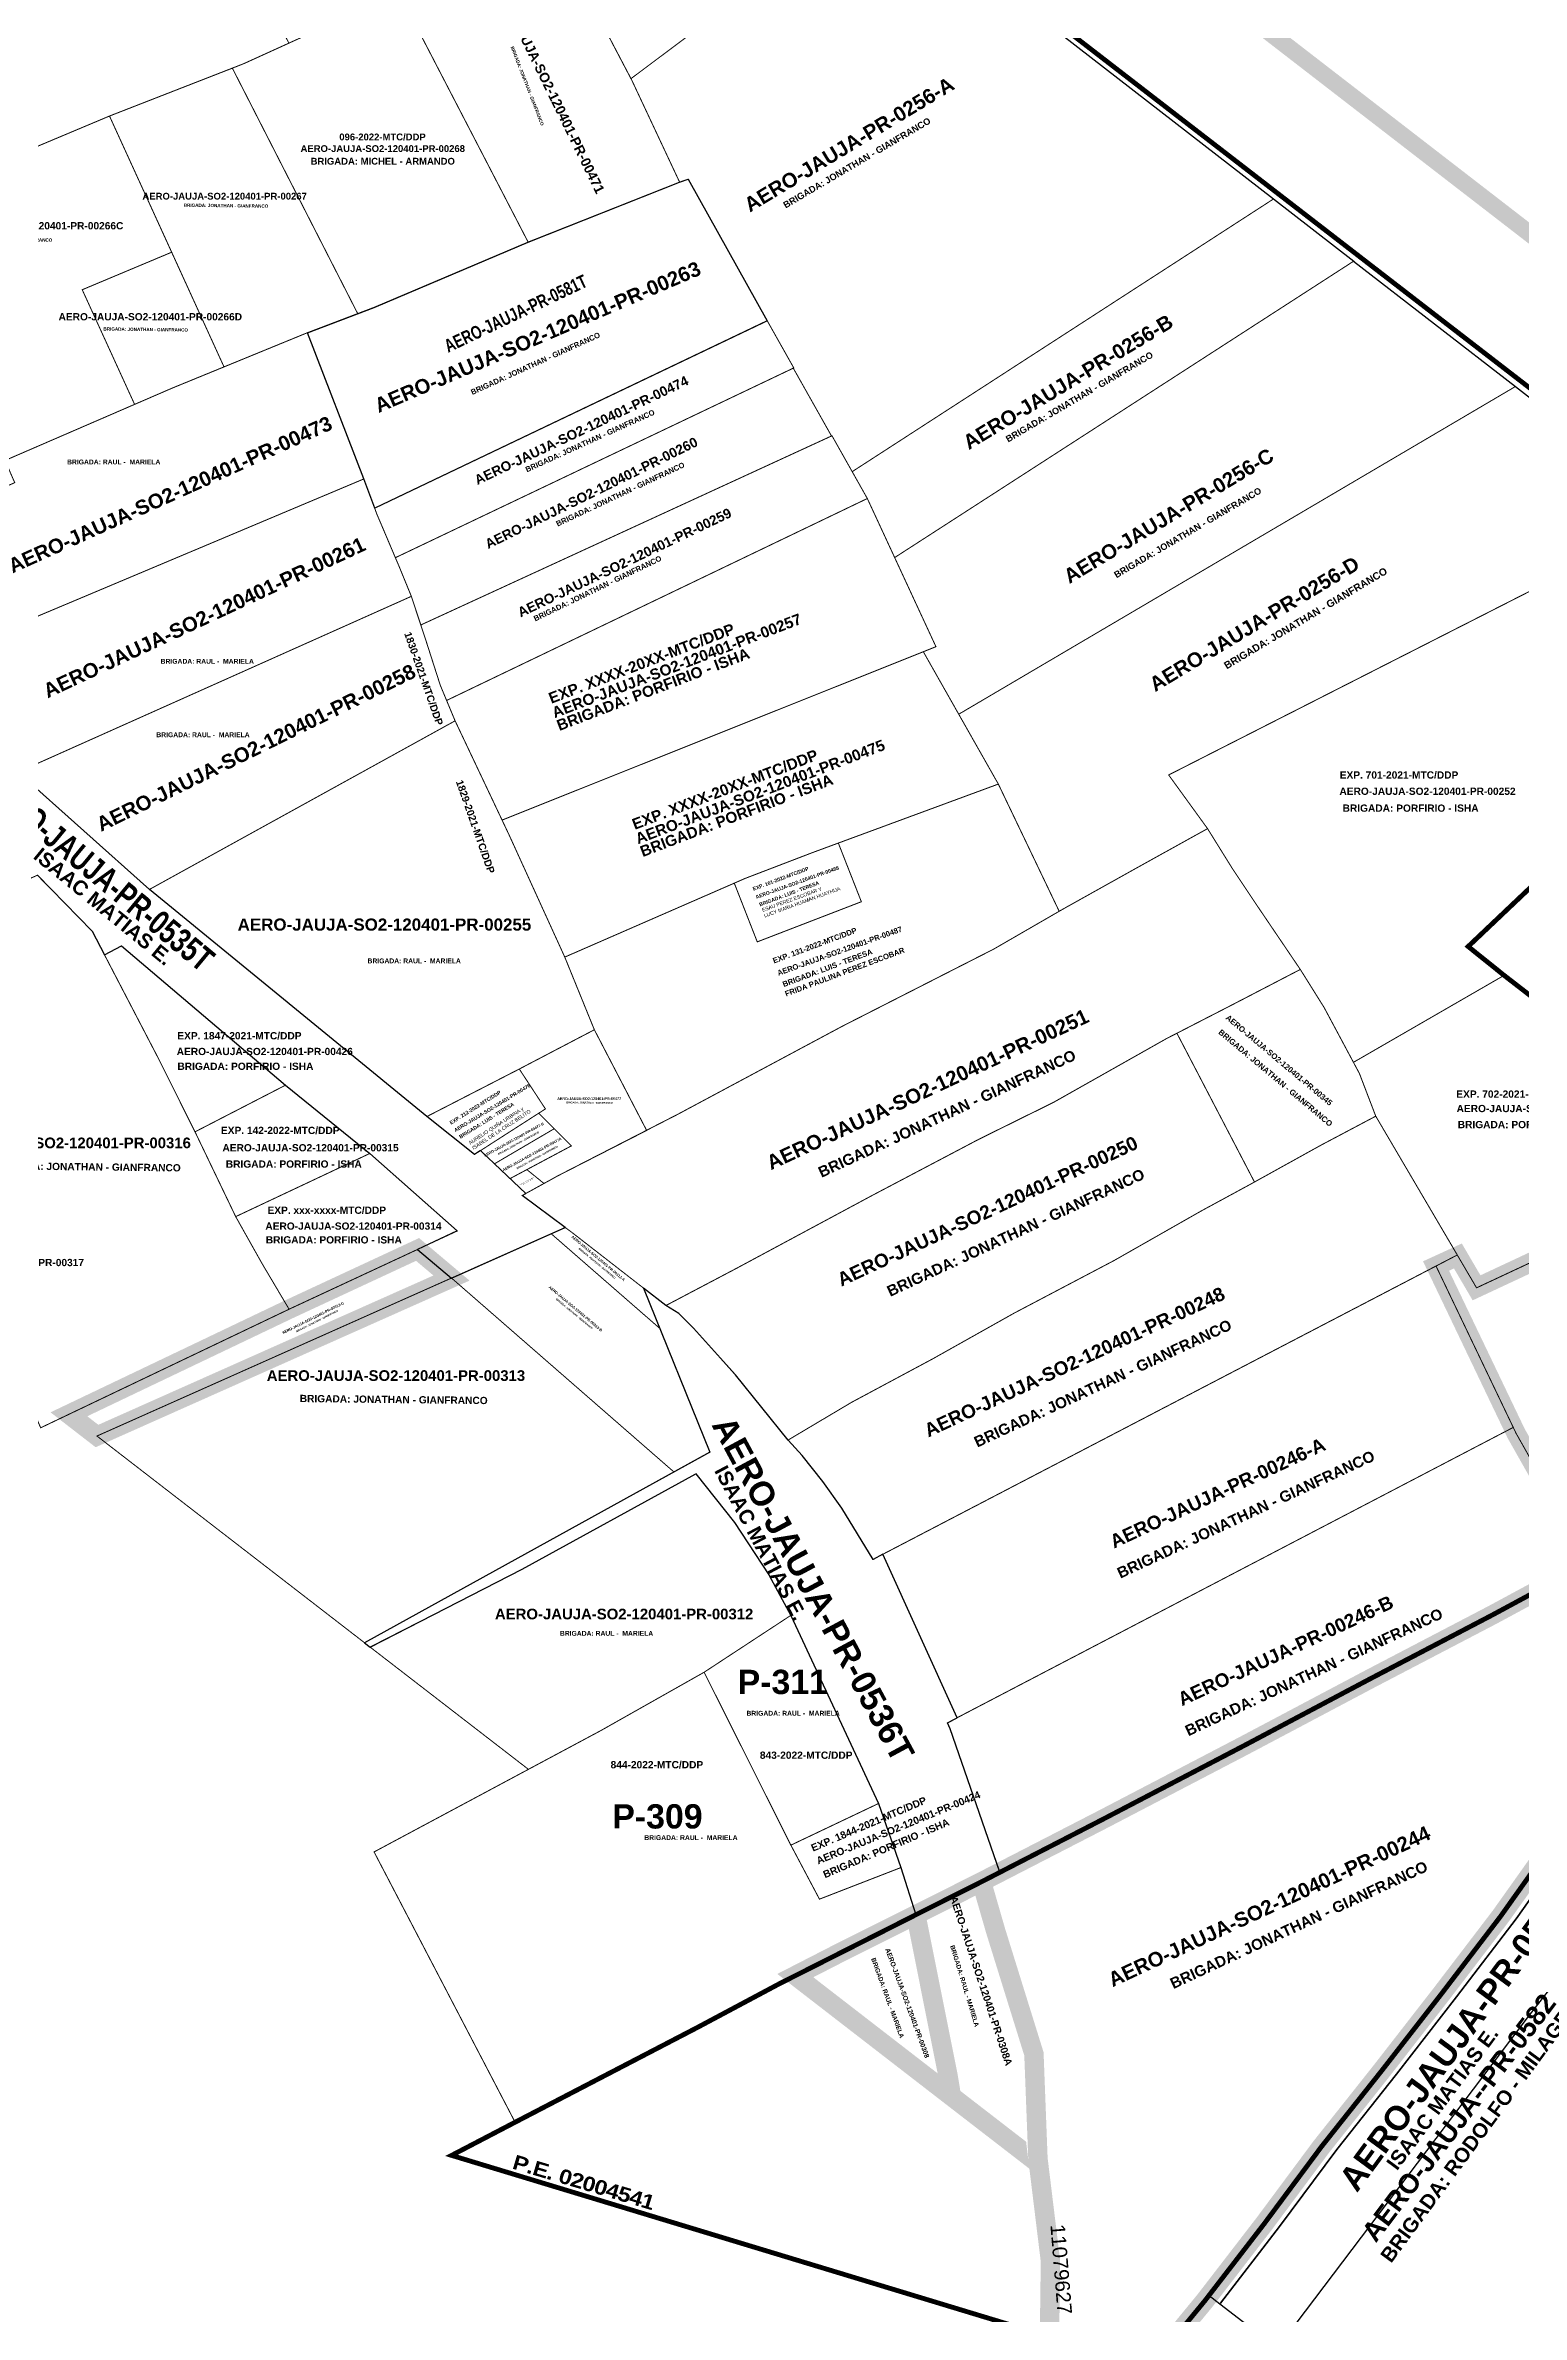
# Model space of a CAD drawing. Header units: metres. Extents: x 91 to 896469, y 125 to 17394210.
# Drawn here: x 447960.3 to 448264.8, y 8697016.3 to 8697484.4 of the extents above; entities that cross this region are included whole.
import ezdxf
from ezdxf.enums import TextEntityAlignment as Align

# ---------------------------------------------------------------- set-up
doc = ezdxf.new("R2010")
doc.units = ezdxf.units.M
doc.header["$MEASUREMENT"] = 0
doc.linetypes.add('DASHDOT2', pattern=[0.5, 0.25, -0.125, 0, -0.125])
doc.layers.add('AJ_BASE_SUNARP', color=7, linetype='Continuous', lineweight=9, true_color=0xc0fcce)
doc.layers.add('PREDIO DEFINIDO ( EN PROCESO)', color=7, linetype='Continuous', lineweight=30, true_color=0xe0e000)
for name, color, linetype in [('BASE DE DATOS JAUJA', 7, 'Continuous'), ('CODIGO', 7, 'Continuous'), ('EXPEDIENTE', 150, 'Continuous'), ('EXPEDIENTES', 5, 'Continuous'), ('ortofoto 2025', 7, 'Continuous'), ('SUJETO PASIVO', 4, 'Continuous'), ('TXT_CONSULTA', 5, 'Continuous')]:
    doc.layers.add(name, color=color, linetype=linetype)
for name, color, linetype, lineweight in [('CBC-INTEREST-JAUJA', 150, 'Continuous', 30), ('PREDIO ADQUIRIDO ( CON RM)', 3, 'Continuous', 30), ('TEXTO', 7, 'Continuous', 20)]:
    doc.layers.add(name, color=color, linetype=linetype, lineweight=lineweight)
doc.styles.add('Arial Black', font='')
doc.styles.add('SANSSERIFBOLD', font='sasb____.pfb')
doc.styles.get("Standard").update_dxf_attribs({"font": 'arial.ttf'})
doc.styles.get('Arial Black').set_extended_font_data('Arial Black', bold=True)

msp = doc.modelspace()

# ---------------------------------------------------------------- linework, layer by layer
at = {"color": 6}
msp.add_lwpolyline([(448132.29, 8697515.89), (448213.63, 8697452.76), (448213.63, 8697452.76), (448230.17, 8697439.93), (448230.13, 8697439.91), (448263.51, 8697414.06), (448297.09, 8697388), (448309.54, 8697378.31), (448319.18, 8697371.48), (448323.75, 8697368.62), (448324.17, 8697369.19), (448324.17, 8697369.19), (448324.17, 8697369.19), (448136.47, 8697514.16), (448039.1, 8697589.77), (447906.38, 8697692.04), (447905.52, 8697691.5), (448055.65, 8697576.05), (448053.76, 8697575.11), (448053.76, 8697575.11)], close=True, dxfattribs=at)
at = {"color": 4, "linetype": 'DASHDOT2', "ltscale": 50}
msp.add_lwpolyline([(448573.83, 8697174.38), (448521.7, 8697214.96), (448492.77, 8697176.91), (448467.66, 8697143.64), (448462.58, 8697136.73), (448369.28, 8697209.07), (448353.65, 8697221.02), (448261.18, 8697292.59), (448253.77, 8697298.54), (448294.11, 8697336.8), (448310.09, 8697352.4), (448317.58, 8697360.09), (448324.17, 8697369.19), (448324.17, 8697369.19), (448324.17, 8697369.19), (448136.47, 8697514.16)], dxfattribs=at)
at = {"layer": 'AJ_BASE_SUNARP', "color": 1, "ltscale": 15, "const_width": 3.5}
msp.add_lwpolyline([(447815.43, 8697794.15), (447835.61, 8697807.17), (447844.59, 8697812.97), (447866.46, 8697827.08), (448248.57, 8697530.27), (449605.93, 8696482.47), (449575.02, 8696440.75), (449572, 8696436.67), (448558.87, 8697219.65), (448363.27, 8697370.8)], close=True, dxfattribs=at)
at = {"layer": 'CBC-INTEREST-JAUJA', "color": 150}
for points in [[(448132.29, 8697515.89), (448213.63, 8697452.76), (448213.63, 8697452.76), (448230.17, 8697439.93), (448230.13, 8697439.91), (448263.51, 8697414.06), (448297.09, 8697388), (448309.54, 8697378.31), (448319.18, 8697371.48), (448323.75, 8697368.62), (448324.17, 8697369.19), (448324.17, 8697369.19), (448324.17, 8697369.19), (448136.47, 8697514.16), (448039.1, 8697589.77), (447906.38, 8697692.04), (447905.52, 8697691.5), (448055.65, 8697576.05), (448053.76, 8697575.11), (448053.76, 8697575.11)], [(448014.39, 8697425.17), (448028.12, 8697430.39), (448059.89, 8697443.86), (448091.13, 8697456.23), (448092.92, 8697456.85), (448109.22, 8697427.6), (448028.25, 8697388.95), (448026.03, 8697395.01)], [(448097.36, 8697194.2), (448026.13, 8697154.93), (448027.29, 8697154.03), (448058.69, 8697170.07), (448094.51, 8697189.79), (448102.46, 8697179.72), (448109.51, 8697168.92), (448114.07, 8697160.56), (448132.15, 8697121.75), (448136.76, 8697108.53), (448139.86, 8697098.8), (448153.39, 8697105.6), (448157.21, 8697107.57), (448146.93, 8697137.14), (448146.36, 8697138.39), (448148.38, 8697139.45), (448133.05, 8697173.17), (448131.03, 8697172.11), (448124.59, 8697182.67), (448120.64, 8697188.2), (448116.42, 8697193.52), (448113.49, 8697196.72), (448102.63, 8697210.16), (448094.02, 8697219.8), (448091, 8697222.82), (448088.31, 8697224.48), (448083.72, 8697228.05), (448097.36, 8697194.2)], [(448291.29, 8697134.09), (448282.73, 8697122.52), (448275.91, 8697115.22), (448263.66, 8697097.99), (448251.36, 8697081.85), (448238.98, 8697065.92), (448226.66, 8697050.4), (448214.84, 8697034.47), (448202.67, 8697018.67), (448202.58, 8697018.56), (448214.43, 8697009.4), (448266.4, 8697078.08), (448306.06, 8697128.87), (448291.29, 8697134.09)]]:
    msp.add_lwpolyline(points, close=True, dxfattribs=at)
for points in [[(447958.67, 8697313.24), (447969.99, 8697301.7), (447972.52, 8697296.82), (447976.06, 8697298.68), (448009.86, 8697269.94), (448027.24, 8697255.85), (448045.27, 8697239.86), (448037.09, 8697236.05), (448044.09, 8697230.15), (448067.53, 8697240.59), (448067.53, 8697240.59), (448058.67, 8697247.18), (448059.43, 8697247.6), (448059.43, 8697247.6), (448052.94, 8697253.71), (448050.06, 8697256.43), (448048.81, 8697255.62), (448039.02, 8697263.47), (447981.8, 8697310.32), (447954.69, 8697334.51)], [(448272.73, 8697115.75), (448260.49, 8697098.52), (448248.18, 8697082.38), (448235.8, 8697066.45), (448223.49, 8697050.93), (448211.66, 8697035), (448200.33, 8697020.29), (448202.58, 8697018.56), (448202.67, 8697018.67), (448214.84, 8697034.47), (448226.66, 8697050.4), (448238.98, 8697065.92), (448251.36, 8697081.85), (448263.66, 8697097.99), (448275.91, 8697115.22)]]:
    msp.add_lwpolyline(points, dxfattribs=at)
at = {"layer": 'ortofoto 2025', "color": 30, "const_width": 1}
msp.add_lwpolyline([(448573.83, 8697174.38), (448521.7, 8697214.96), (448492.77, 8697176.91), (448467.66, 8697143.64), (448462.58, 8697136.73), (448369.28, 8697209.07), (448353.65, 8697221.02), (448261.18, 8697292.59), (448253.77, 8697298.54), (448294.11, 8697336.8), (448310.09, 8697352.4), (448317.58, 8697360.09), (448324.17, 8697369.19), (448136.47, 8697514.16)], dxfattribs=at)
at = {"layer": 'PREDIO ADQUIRIDO ( CON RM)', "lineweight": 0, "const_width": 0.2}
for points in [[(448039.09, 8697567.86), (448053.76, 8697575.11), (448132.29, 8697515.89), (448081.1, 8697477.57), (448064.24, 8697509.67), (448063.68, 8697509.41), (448037.25, 8697567.44)], [(447980.43, 8697542.78), (447959.17, 8697532.82), (447954.59, 8697531.15), (447899.72, 8697511.23), (447874.01, 8697500.69), (447883.56, 8697474.12), (447900.86, 8697439.63), (447920.41, 8697447.51), (447973.55, 8697469.86), (448001.21, 8697480.65), (448010.56, 8697484.9)], [(448213.63, 8697452.76), (448213.63, 8697452.76), (448132.29, 8697515.89), (448081.1, 8697477.57), (448081.28, 8697477.24), (448091.13, 8697456.23), (448092.92, 8697456.85), (448109.22, 8697427.6), (448114.68, 8697417.9), (448114.58, 8697417.85), (448122.46, 8697403.86), (448122.46, 8697403.86), (448122.56, 8697403.9), (448126.73, 8697396.5)], [(448033.27, 8697495.23), (448064.24, 8697509.67), (448081.28, 8697477.24), (448091.13, 8697456.23), (448059.89, 8697443.86)], [(448001.21, 8697480.65), (448033.27, 8697495.23), (448059.89, 8697443.86), (448028.12, 8697430.39), (448024.74, 8697429.11), (447998.89, 8697479.74)], [(447973.55, 8697469.86), (447998.89, 8697479.74), (448024.74, 8697429.11), (448014.39, 8697425.17), (447997.17, 8697418.11), (447997.17, 8697418.11)], [(447986.38, 8697441.77), (447973.55, 8697469.86), (447927.77, 8697450.61), (447951.11, 8697398.47), (447952, 8697398.81), (447978.73, 8697410.38), (447967.93, 8697434.03)], [(448230.17, 8697439.93), (448213.63, 8697452.76), (448126.73, 8697396.5), (448129.85, 8697390.96), (448135.49, 8697378.78)], [(447967.93, 8697434.03), (447986.38, 8697441.77), (447997.17, 8697418.11), (447986.45, 8697413.72), (447978.73, 8697410.38)], [(448263.51, 8697414.06), (448230.13, 8697439.91), (448135.49, 8697378.78), (448144, 8697360.39), (448141.4, 8697359.35), (448148.7, 8697346.46)], [(448028.25, 8697388.95), (448109.22, 8697427.6), (448114.68, 8697417.9), (448032.51, 8697378.75), (448031.15, 8697381.97), (448028.68, 8697387.77)], [(448014.39, 8697425.17), (447986.45, 8697413.72), (447952, 8697398.81), (447954.01, 8697394.23), (447938.43, 8697387.4), (447949.52, 8697362.25), (447954.06, 8697364.71), (448026.03, 8697395.01)], [(448032.51, 8697378.75), (448114.58, 8697417.85), (448114.58, 8697417.85), (448122.46, 8697403.86), (448037.75, 8697364.87), (448035.81, 8697370.77), (448033.33, 8697376.83)], [(448285.49, 8697381.58), (448297.09, 8697388), (448263.51, 8697414.06), (448148.7, 8697346.46), (448156.87, 8697332.05), (448169.42, 8697305.81), (448170.13, 8697306.22), (448185.81, 8697314.98), (448200.02, 8697322.86), (448192, 8697333.93), (448270.2, 8697373.72), (448269.79, 8697374.4)], [(448041.77, 8697352.45), (448038.72, 8697361.96), (448037.75, 8697364.87), (448122.56, 8697403.9), (448129.85, 8697390.96), (448043.08, 8697349.3)], [(447946.89, 8697360.82), (447954.06, 8697364.71), (448026.03, 8697395.01), (448028.68, 8697387.77), (448033.33, 8697376.83), (448035.81, 8697370.78), (447956.21, 8697335.19)], [(448043.08, 8697349.3), (448043.08, 8697349.3), (448044.83, 8697345.1), (448054.52, 8697324.62), (448144, 8697360.39), (448129.85, 8697390.96), (448043.08, 8697349.3)], [(447954.69, 8697334.51), (448035.81, 8697370.78), (448038.72, 8697361.96), (448041.77, 8697352.45), (448044.83, 8697345.1), (447981.8, 8697310.32)], [(448192, 8697333.93), (448270.09, 8697373.66), (448270.09, 8697373.66), (448278.26, 8697360.01), (448288.78, 8697344.92), (448294.11, 8697336.8), (448253.77, 8697298.54), (448261.18, 8697292.59), (448230.11, 8697274.65), (448224.06, 8697285.96), (448219.15, 8697293.81), (448210.14, 8697307.12), (448205.12, 8697314.65), (448200.02, 8697322.86)], [(447981.8, 8697310.32), (448044.83, 8697345.1), (448055.98, 8697321.53), (448067.45, 8697296.36), (448073.55, 8697281.37), (448058.07, 8697273.27), (448039.02, 8697263.47)], [(448156.87, 8697332.05), (448123.87, 8697319.88), (448128.62, 8697307.78), (448107.15, 8697299.5), (448102.41, 8697311.61), (448067.45, 8697296.36), (448073.55, 8697281.37), (448084.32, 8697260.63), (448090.74, 8697263.92), (448124.7, 8697282.1), (448155.94, 8697298.02), (448169.42, 8697305.81)], [(448068.92, 8697239.56), (448058.67, 8697247.18), (448066.1, 8697251.28), (448090.74, 8697263.92), (448124.7, 8697282.1), (448155.94, 8697298.02), (448170.13, 8697306.22), (448185.81, 8697314.98), (448200.02, 8697322.86), (448205.12, 8697314.65), (448210.14, 8697307.12), (448219.15, 8697293.81), (448205.04, 8697286.48), (448191.56, 8697279.55), (448168.26, 8697266.39), (448152.76, 8697258.73), (448130.93, 8697247.23), (448102.83, 8697232.13), (448088.31, 8697224.48)], [(448102.41, 8697311.61), (448104.65, 8697312.59), (448118.5, 8697317.9), (448123.87, 8697319.88), (448128.62, 8697307.78), (448107.15, 8697299.5)], [(447919.64, 8697296.08), (447958.67, 8697313.24), (447969.99, 8697301.7), (447983.55, 8697275.62), (447991.19, 8697260.31), (447999.58, 8697242.82), (448004.95, 8697233.25), (448010.59, 8697223.72), (447959.36, 8697199.26), (447956.91, 8697204.88), (447941.44, 8697243.49), (447931.31, 8697269.41)], [(447976.06, 8697298.68), (447972.52, 8697296.82), (447983.55, 8697275.62), (447991.19, 8697260.31), (447991.19, 8697260.31), (448009.86, 8697269.94)], [(448231.34, 8697272.35), (448230.11, 8697274.65), (448224.06, 8697285.96), (448219.15, 8697293.81), (448205.04, 8697286.48), (448193.7, 8697280.65), (448209.7, 8697249.96), (448223.43, 8697257.57), (448234.71, 8697263.54)], [(448230.11, 8697274.65), (448261.18, 8697292.59), (448302.2, 8697260.79), (448286.3, 8697242.54), (448255.5, 8697228.13), (448234.71, 8697263.54), (448231.34, 8697272.35)], [(448059.63, 8697252.52), (448059.63, 8697252.52), (448068.8, 8697257.41), (448062.08, 8697264.15), (448063.46, 8697265.04), (448058.07, 8697273.27), (448073.55, 8697281.37), (448073.55, 8697281.37), (448084.34, 8697260.6), (448066.1, 8697251.28), (448063.16, 8697249.66)], [(448180.7, 8697233.74), (448160.13, 8697222.91), (448143.39, 8697213.51), (448126.6, 8697204.51), (448113.49, 8697196.72), (448102.63, 8697210.16), (448094.02, 8697219.8), (448091, 8697222.82), (448088.32, 8697224.49), (448102.84, 8697232.14), (448130.93, 8697247.23), (448152.77, 8697258.74), (448168.26, 8697266.4), (448191.56, 8697279.55), (448193.7, 8697280.65), (448209.7, 8697249.96), (448208.48, 8697249.29), (448198.7, 8697243.98)], [(448039.02, 8697263.47), (448058.07, 8697273.27), (448063.46, 8697265.04), (448052.7, 8697258.13), (448048.81, 8697255.62)], [(447991.19, 8697260.31), (447999.58, 8697242.82), (448027.24, 8697255.85), (448009.86, 8697269.94)], [(448065.27, 8697260.95), (448062.08, 8697264.15), (448052.7, 8697258.13), (448050.05, 8697256.42), (448052.94, 8697253.71)], [(448234.71, 8697263.54), (448223.43, 8697257.57), (448209.7, 8697249.96), (448208.48, 8697249.29), (448198.7, 8697243.98), (448180.7, 8697233.74), (448160.13, 8697222.91), (448143.39, 8697213.51), (448126.6, 8697204.51), (448113.49, 8697196.72), (448116.42, 8697193.52), (448120.64, 8697188.2), (448124.59, 8697182.67), (448131.03, 8697172.11), (448251.53, 8697234.91)], [(448056.17, 8697250.67), (448052.94, 8697253.71), (448065.27, 8697260.95), (448068.8, 8697257.41)], [(448059.43, 8697247.6), (448056.17, 8697250.67), (448059.63, 8697252.52), (448063.16, 8697249.66)], [(448087.06, 8697219.75), (448064.64, 8697239.3), (448044.09, 8697230.15), (448089.98, 8697190.13), (448097.36, 8697194.2)], [(448068.92, 8697239.56), (448067.53, 8697240.59), (448064.64, 8697239.3), (448087.06, 8697219.75), (448083.72, 8697228.05)], [(448044.09, 8697230.15), (447970.97, 8697197.56), (448026.13, 8697154.93), (448089.98, 8697190.13)], [(448263.07, 8697199.34), (448263.07, 8697199.34), (448247.14, 8697232.63), (448133.05, 8697173.17), (448148.38, 8697139.45)], [(448146.93, 8697137.14), (448146.36, 8697138.39), (448263.07, 8697199.34), (448263.66, 8697198.1), (448279.03, 8697170.91), (448271.44, 8697167.48), (448233.59, 8697147.49), (448207.64, 8697133.74), (448178.69, 8697118.63), (448157.21, 8697107.57)], [(448102.46, 8697179.72), (448094.51, 8697189.79), (448058.69, 8697170.07), (448027.29, 8697154.03), (448059.95, 8697128.8), (448074.86, 8697136.78), (448096.19, 8697148.83), (448114.07, 8697160.56), (448109.51, 8697168.92)], [(448114.08, 8697113.16), (448096.19, 8697148.83), (448114.07, 8697160.56), (448132.15, 8697121.75)]]:
    msp.add_lwpolyline(points, close=True, dxfattribs=at)
for points in [[(448054.52, 8697324.62), (448055.98, 8697321.53), (448067.45, 8697296.36), (448102.41, 8697311.61), (448104.65, 8697312.59), (448118.5, 8697317.9), (448123.87, 8697319.88), (448156.87, 8697332.05), (448141.4, 8697359.35), (448054.52, 8697324.62)], [(447999.58, 8697242.82), (448027.24, 8697255.85), (448027.24, 8697255.85), (448045.27, 8697239.86), (448045.27, 8697239.86), (448010.59, 8697223.72), (448004.95, 8697233.25), (447999.58, 8697242.82)], [(448028.12, 8697111.76), (448057.21, 8697056), (448094.8, 8697075.55), (448111.77, 8697084.6), (448125.68, 8697091.73), (448139.86, 8697098.8), (448136.76, 8697108.53), (448119.98, 8697102.02), (448114.08, 8697113.16), (448096.19, 8697148.83), (448074.86, 8697136.78), (448028.12, 8697111.76)], [(448114.08, 8697113.16), (448119.98, 8697102.02), (448136.76, 8697108.53), (448132.15, 8697121.75), (448114.08, 8697113.16)]]:
    msp.add_lwpolyline(points, dxfattribs=at)
at = {"layer": 'PREDIO DEFINIDO ( EN PROCESO)', "lineweight": 0, "const_width": 4}
for points in [[(448278.51, 8697238.89), (448255.5, 8697228.13), (448251.65, 8697234.7), (448247.14, 8697232.63), (448263.66, 8697198.1), (448279.03, 8697170.91), (448311.89, 8697186.85)], [(448044.09, 8697230.15), (448037.09, 8697236.05), (448010.59, 8697223.72), (447965.18, 8697202.04), (447970.97, 8697197.56)], [(448165.04, 8697048.47), (448164.21, 8697070.1), (448160.06, 8697083.43), (448156.31, 8697095.49), (448153.39, 8697105.6), (448178.69, 8697118.63), (448207.64, 8697133.74), (448233.59, 8697147.49), (448258.72, 8697160.62), (448271.44, 8697167.48), (448283.95, 8697142.94), (448288.11, 8697134.62), (448279.55, 8697123.05), (448272.73, 8697115.75), (448260.49, 8697098.52), (448248.18, 8697082.38), (448235.8, 8697066.45), (448223.49, 8697050.93), (448211.66, 8697035), (448199.49, 8697019.2), (448188.2, 8697005.45), (448176.44, 8697005.78), (448167.35, 8697006.04), (448167.62, 8697027.36)]]:
    msp.add_lwpolyline(points, close=True, dxfattribs=at)
at = {"layer": 'PREDIO DEFINIDO ( EN PROCESO)', "lineweight": -2, "const_width": 4}
msp.add_lwpolyline([(448160.06, 8697083.43), (448156.31, 8697095.49), (448153.39, 8697105.6), (448139.86, 8697098.8), (448146.47, 8697065.69), (448147.19, 8697061.36), (448165.16, 8697047.48), (448165.04, 8697048.47), (448164.21, 8697070.1)], close=True, dxfattribs=at)
msp.add_lwpolyline([(448115, 8697086.25), (448147.19, 8697061.36), (448146.47, 8697065.69), (448139.86, 8697098.8), (448125.68, 8697091.73), (448115, 8697086.25)], dxfattribs=at)
at = {"layer": 'TEXTO', "color": 6, "const_width": 1}
msp.add_lwpolyline([(448272.73, 8697115.75), (448279.55, 8697123.05), (448288.11, 8697134.62), (448283.95, 8697142.94), (448271.44, 8697167.48), (448258.72, 8697160.62), (448233.59, 8697147.49), (448207.64, 8697133.74), (448178.69, 8697118.63), (448153.39, 8697105.6), (448139.86, 8697098.8), (448125.82, 8697091.7), (448111.77, 8697084.6), (448094.8, 8697075.55), (448057.21, 8697056), (448044.1, 8697049.16), (448167.42, 8697011.76), (448188.2, 8697005.45), (448199.49, 8697019.2), (448211.66, 8697035), (448223.49, 8697050.93), (448235.8, 8697066.45), (448248.18, 8697082.38), (448260.49, 8697098.52)], close=True, dxfattribs=at)

# ---------------------------------------------------------------- texts
at = {"insert": (448108.02, 8697306.38), "char_height": 0.75, "attachment_point": 1, "rotation": 20}
msp.add_mtext_dynamic_manual_height_columns('{\\C4;ESAU PEREZ ESCOBAR Y                      LUCY MARIA HUAMAN HUAYHUA}', width=21.991, gutter_width=1, heights=[3.87], dxfattribs=at)
at = {"color": 46, "insert": (448170.59, 8697035.09), "char_height": 3, "width": 18.9, "attachment_point": 1, "rotation": 274.6058}
msp.add_mtext('11079627', dxfattribs=at)
at = {"layer": 'BASE DE DATOS JAUJA', "color": 1, "style": 'SANSSERIFBOLD'}
for s, height, rotation, p in [('AERO-JAUJA-SO2-120401-PR-00471', 2, 295.9869, (448063.35, 8697475.41)), ('AERO-JAUJA-PR-0256-A', 3, 31.1149, (448126.86, 8697462.74)), ('AERO-JAUJA-SO2-120401-PR-00263', 3, 23.2397, (448062.44, 8697422.92)), ('AERO-JAUJA-PR-0256-B', 3, 31.1149, (448172.01, 8697413.74)), ('AERO-JAUJA-SO2-120401-PR-00474', 2, 25.4546, (448071.31, 8697404.14)), ('AERO-JAUJA-SO2-120401-PR-00260', 2, 26.2214, (448073.38, 8697391.23)), ('AERO-JAUJA-PR-0256-C', 3, 31.1149, (448192.76, 8697386.12)), ('AERO-JAUJA-SO2-120401-PR-00259', 2, 25.5076, (448080.2, 8697376.85)), ('AERO-JAUJA-PR-0256-D', 3, 31.1149, (448210.44, 8697363.82)), ('AERO-JAUJA-SO2-120401-PR-00244', 3, 25, (448213.37, 8697099.19)), ('AERO-JAUJA-SO2-120401-PR-0308A', 1.5, 288.3001, (448152.64, 8697084.92))]:
    msp.add_text(s, height=height, rotation=rotation, dxfattribs=at).set_placement(p, align=Align.CENTER)
at = {"layer": 'CBC-INTEREST-JAUJA', "style": 'SANSSERIFBOLD', "width": 0.75}
for s, height, rotation, p in [('AERO-JAUJA-PR-0581T', 2.6893, 25.513, (448043.41, 8697421)), ('AERO-JAUJA-PR-0535T', 5, 320.3469, (447946.52, 8697331.13))]:
    msp.add_text(s, height=height, rotation=rotation, dxfattribs=at).set_placement(p)
at = {"layer": 'CBC-INTEREST-JAUJA', "style": 'SANSSERIFBOLD'}
for s, height, rotation, p in [('ISAAC MATIAS E. ', 3, 320.6696, (447957.64, 8697316.85)), ('AERO-JAUJA-PR-0536T', 5, 298.3037, (448097.64, 8697199.86)), ('ISAAC MATIAS E. ', 3, 298.041, (448098.2, 8697190.41)), ('AERO-JAUJA-PR-0529T', 5, 53.6508, (448230.81, 8697041.33)), ('ISAAC MATIAS E. ', 3, 53.3881, (448239.1, 8697045.88))]:
    msp.add_text(s, height=height, rotation=rotation, dxfattribs=at).set_placement(p)
at = {"layer": 'CODIGO', "color": 6, "linetype": 'Continuous', "lineweight": 20, "style": 'SANSSERIFBOLD'}
for s, height, rotation, p in [('BRIGADA: JONATHAN - GIANFRANCO', 0.675, 291.0881, (448059.4, 8697475.94)), ('BRIGADA: JONATHAN - GIANFRANCO', 1.35, 30.5044, (448128.04, 8697459.63)), ('BRIGADA: JONATHAN - GIANFRANCO', 0.675, 359.3333, (447997.58, 8697451.04)), ('BRIGADA: JONATHAN - GIANFRANCO', 0.675, 359.3333, (447953.04, 8697444.03)), ('BRIGADA: JONATHAN - GIANFRANCO', 0.675, 359.3333, (447981.02, 8697425.5)), ('BRIGADA: JONATHAN - GIANFRANCO', 1.125, 24.361, (448061.63, 8697418.31)), ('BRIGADA: JONATHAN - GIANFRANCO', 1.35, 30.5044, (448173.93, 8697411.35)), ('BRIGADA: JONATHAN - GIANFRANCO', 1.125, 24.361, (448072.89, 8697402.35)), ('BRIGADA: JONATHAN - GIANFRANCO', 1.125, 25.1278, (448079.14, 8697391.33)), ('BRIGADA: JONATHAN - GIANFRANCO', 1.35, 30.5044, (448196.27, 8697383.34)), ('BRIGADA: JONATHAN - GIANFRANCO', 1.125, 25.7944, (448074.45, 8697371.91)), ('BRIGADA: JONATHAN - GIANFRANCO', 1.5, 30.8302, (448220.62, 8697365.63)), ('BRIGADA: JONATHAN - GIANFRANCO', 1.1645, 319.9358, (448213.66, 8697270.98)), ('BRIGADA: JONATHAN - GIANFRANCO', 2.25, 24.9321, (448146.76, 8697263.06)), ('BRIGADA: JONATHAN - GIANFRANCO', 0.3707, 359.3671, (448072.55, 8697266.13)), ('BRIGADA: JONATHAN - GIANFRANCO', 0.3707, 28.6227, (448058, 8697257.83)), ('BRIGADA: JONATHAN - GIANFRANCO', 1.5, 359.3671, (447968.86, 8697252.35)), ('BRIGADA: JONATHAN - GIANFRANCO', 0.3707, 28.6227, (448061.83, 8697254.86)), ('BRIGADA: JONATHAN - GIANFRANCO', 0.0927, 28.6227, (448059.88, 8697249.93)), ('BRIGADA: JONATHAN - GIANFRANCO', 2.25, 24.9321, (448160.93, 8697238.51)), ('BRIGADA: JONATHAN - GIANFRANCO', 0.375, 320.4987, (448073.99, 8697233.05)), ('BRIGADA: JONATHAN - GIANFRANCO', 0.375, 320.4987, (448069.3, 8697222.64)), ('BRIGADA: JONATHAN - GIANFRANCO', 0.375, 26.7146, (448016.45, 8697221.11)), ('BRIGADA: JONATHAN - GIANFRANCO', 2.25, 24.9321, (448178.89, 8697207.41)), ('BRIGADA: JONATHAN - GIANFRANCO', 1.5, 359.3671, (448032.16, 8697204.35)), ('BRIGADA: JONATHAN - GIANFRANCO', 2.25, 24.9321, (448208.4, 8697180.38)), ('BRIGADA: JONATHAN - GIANFRANCO', 2.25, 24.9321, (448222.42, 8697147.85)), ('BRIGADA: JONATHAN - GIANFRANCO', 2.25, 24.9321, (448219.32, 8697095.7)), ('BRIGADA: RAUL - MARIELA', 0.9292, 289.9576, (448133.61, 8697081.49)), ('BRIGADA: RAUL - MARIELA', 0.9292, 287.0283, (448149.48, 8697083.98)), ('BRIGADA: RODOLFO - MILAGROS', 3, 53.6676, (448258.42, 8697054.73))]:
    msp.add_text(s, height=height, rotation=rotation, dxfattribs=at).set_placement(p, align=Align.CENTER)
at = {"layer": 'CODIGO', "color": 1, "lineweight": 0, "style": 'SANSSERIFBOLD'}
for s, height, p in [('AERO-JAUJA-SO2-120401-PR-00268', 1.4, (448029.91, 8697462.45)), ('AERO-JAUJA-SO2-120401-PR-00267', 1.4, (447997.3, 8697452.63)), ('AERO-JAUJA-SO2-120401-PR-00266C', 1.5, (447957.49, 8697446.48)), ('AERO-JAUJA-SO2-120401-PR-00266D', 1.5, (447981.97, 8697427.71))]:
    msp.add_text(s, height=height, dxfattribs=at).set_placement(p, align=Align.CENTER)
at = {"layer": 'CODIGO', "color": 6, "linetype": 'Continuous', "lineweight": 0, "style": 'SANSSERIFBOLD'}
for s, height, p in [('BRIGADA: MICHEL - ARMANDO', 1.4, (448029.91, 8697459.84)), ('BRIGADA: RAUL -  MARIELA', 1, (447974.42, 8697398)), ('BRIGADA: RAUL -  MARIELA', 1, (447993.71, 8697356.88)), ('BRIGADA: RAUL -  MARIELA', 1, (447992.83, 8697341.72)), ('BRIGADA: RAUL -  MARIELA', 1, (448036.39, 8697295.08)), ('BRIGADA: RAUL -  MARIELA', 1, (448076.06, 8697156.35)), ('BRIGADA: RAUL -  MARIELA', 1, (448114.54, 8697139.87)), ('BRIGADA: RAUL -  MARIELA', 1, (448093.47, 8697114.22))]:
    msp.add_text(s, height=height, dxfattribs=at).set_placement(p, align=Align.CENTER)
at = {"layer": 'CODIGO', "color": 1, "linetype": 'Continuous', "lineweight": 0, "style": 'SANSSERIFBOLD'}
for s, rotation, p in [('AERO-JAUJA-SO2-120401-PR-00473', 24.2731, (447986.68, 8697390.43)), ('AERO-JAUJA-SO2-120401-PR-00261', 25, (447993.73, 8697365.07)), ('AERO-JAUJA-SO2-120401-PR-00258', 26.2034, (448004.42, 8697338.21))]:
    msp.add_text(s, height=3, rotation=rotation, dxfattribs=at).set_placement(p, align=Align.CENTER)
at = {"layer": 'CODIGO', "lineweight": 20, "style": 'SANSSERIFBOLD'}
for s, height, rotation, p in [('AERO-JAUJA-SO2-120401-PR-00257', 2.2614, 20.9337, (448065.35, 8697345.63)), ('AERO-JAUJA-SO2-120401-PR-00475', 2.2614, 20.9337, (448082.56, 8697319.62)), ('AERO-JAUJA-SO2-120401-PR-00488', 0.75, 19.7075, (448106.97, 8697308.35)), ('AERO-JAUJA-SO2-120401-PR-00487 ', 1.125, 19.7075, (448111.5, 8697292.49)), ('AERO-JAUJA-SO2-120401-PR-00476', 0.75, 31.1968, (448044.91, 8697260.24)), ('AERO-JAUJA-SO2-120401-PR-00424', 1.5, 22.3687, (448119.73, 8697109.17))]:
    msp.add_text(s, height=height, rotation=rotation, dxfattribs=at).set_placement(p)
at = {"layer": 'CODIGO', "color": 6, "linetype": 'Continuous', "lineweight": 20, "style": 'SANSSERIFBOLD'}
for s, height, rotation, p in [('BRIGADA: PORFIRIO - ISHA', 2.2614, 20.9337, (448066.33, 8697342.99)), ('BRIGADA: PORFIRIO - ISHA', 2.2614, 20.9337, (448083.53, 8697316.98)), ('BRIGADA: LUIS - TERESA', 0.75, 20.4483, (448107.72, 8697306.8)), ('BRIGADA: LUIS - TERESA', 1.125, 20.4483, (448112.62, 8697290.17)), ('BRIGADA: LUIS - TERESA', 0.75, 31.9376, (448045.96, 8697258.88)), ('BRIGADA: PORFIRIO - ISHA', 1.5, 23.1095, (448121.13, 8697106.32))]:
    msp.add_text(s, height=height, rotation=rotation, dxfattribs=at).set_placement(p)
at = {"layer": 'CODIGO', "lineweight": 20, "style": 'SANSSERIFBOLD'}
for s, p in [('AERO-JAUJA-SO2-120401-PR-00252', (448227.22, 8697329.82)), ('AERO-JAUJA-SO2-120401-PR-00426', (447987.41, 8697276.14)), ('AERO-JAUJA-SO2-120401-PR-00249', (448251.38, 8697264.37)), ('AERO-JAUJA-SO2-120401-PR-00315', (447996.85, 8697256.28)), ('AERO-JAUJA-SO2-120401-PR-00314', (448005.7, 8697240.12)), ('AERO-JAUJA-SO2-120401-PR-00317', (447931.96, 8697232.6))]:
    msp.add_text(s, height=1.5, dxfattribs=at).set_placement(p)
at = {"layer": 'CODIGO', "color": 6, "linetype": 'Continuous', "lineweight": 20, "style": 'SANSSERIFBOLD'}
for p in [(448227.87, 8697326.34), (447987.56, 8697273.08), (448251.62, 8697261.06), (447997.54, 8697252.92), (448005.79, 8697237.28)]:
    msp.add_text('BRIGADA: PORFIRIO - ISHA', height=1.5, dxfattribs=at).set_placement(p)
at = {"layer": 'CODIGO', "color": 1, "linetype": 'Continuous', "lineweight": 0, "style": 'SANSSERIFBOLD'}
for s, height, p in [('AERO-JAUJA-SO2-120401-PR-00255', 2.5, (448030.26, 8697301.82)), ('P-311', 5, (448112.42, 8697144.34)), ('P-309', 5, (448086.56, 8697116.6))]:
    msp.add_text(s, height=height, dxfattribs=at).set_placement(p, align=Align.CENTER)
at = {"layer": 'CODIGO', "color": 1, "lineweight": 20, "style": 'SANSSERIFBOLD'}
for s, height, rotation, p in [('AERO-JAUJA-SO2-120401-PR-00251', 3, 25, (448142.9, 8697267.72)), ('AERO-JAUJA-SO2-120401-PR-00345', 1.1593, 320.0037, (448214.4, 8697274.65)), ('AERO-JAUJA-SO2-120401-PR-00250', 2.8, 25, (448155.22, 8697242.69)), ('AERO-JAUJA-SO2-120401-PR-00313-A', 0.55, 320, (448074.18, 8697234.01)), ('AERO-JAUJA-SO2-120401-PR-00313-B', 0.55, 320, (448069.49, 8697223.6)), ('AERO-JAUJA-SO2-120401-PR-00248', 2.8, 25, (448173.17, 8697211.58)), ('AERO-JAUJA-SO2-120401-PR-00313-C', 0.55, 26.2159, (448015.65, 8697221.68)), ('AERO-JAUJA-PR-00246-A', 2.8, 25, (448202.69, 8697184.56)), ('AERO-JAUJA-PR-00246-B', 2.8, 25, (448216.7, 8697152.03)), ('AERO-JAUJA-SO2-120401-PR-00308', 0.99, 290.0883, (448137.64, 8697080.42))]:
    msp.add_text(s, height=height, rotation=rotation, dxfattribs=at).set_placement(p, align=Align.CENTER)
for s, p in [('AERO-JAUJA-SO2-120401-PR-00316', (447963.69, 8697256.93)), ('AERO-JAUJA-SO2-120401-PR-00313', (448032.63, 8697208.93)), ('AERO-JAUJA-SO2-120401-PR-00312', (448079.69, 8697159.74))]:
    msp.add_text(s, height=2.2, dxfattribs=at).set_placement(p, align=Align.CENTER)
at = {"layer": 'CODIGO', "color": 5, "style": 'SANSSERIFBOLD'}
msp.add_text('AERO-JAUJA--PR-0582', height=4, rotation=52.9488, dxfattribs=at).set_placement((448253.42, 8697055.77), align=Align.CENTER)
at = {"layer": 'CODIGO', "color": 1, "lineweight": 20, "insert": (448065.9, 8697267.42), "char_height": 0.5437, "width": 1.2339, "attachment_point": 1, "style": 'SANSSERIFBOLD'}
msp.add_mtext('AERO-JAUJA-SO2-120401-PR-00477', dxfattribs=at)
at = {"layer": 'CODIGO', "color": 1, "lineweight": 20, "attachment_point": 1, "rotation": 28.7116, "style": 'SANSSERIFBOLD'}
for s, insert, char_height, width in [('AERO-JAUJA-SO2-120401-PR-00477-B', (448050.71, 8697255.59), 0.5437, 1.2339), ('AERO-JAUJA-SO2-120401-PR-00477A', (448054.55, 8697252.62), 0.5437, 1.2339), ('AERO-JAUJA-SO2-120401-PR-00477-C', (448058.06, 8697249.37), 0.1359, 0.3085)]:
    msp.add_mtext(s, dxfattribs=dict(at, insert=insert, char_height=char_height, width=width))
at = {"layer": 'EXPEDIENTE', "lineweight": 0, "style": 'SANSSERIFBOLD'}
msp.add_text('096-2022-MTC/DDP', height=1.4, dxfattribs=at).set_placement((448029.86, 8697464.85), align=Align.CENTER)
at = {"layer": 'EXPEDIENTE', "linetype": 'Continuous', "lineweight": 20, "style": 'SANSSERIFBOLD'}
for s, height, rotation, p in [('EXP. XXXX-20XX-MTC/DDP', 2.2614, 20.9337, (448064.67, 8697348.61)), ('EXP. XXXX-20XX-MTC/DDP', 2.2614, 20.9337, (448081.88, 8697322.6)), ('EXP. 1844-2021-MTC/DDP', 1.5, 23.1095, (448118.65, 8697111.8))]:
    msp.add_text(s, height=height, rotation=rotation, dxfattribs=at).set_placement(p)
for s, p in [('EXP. 701-2021-MTC/DDP', (448227.28, 8697333.18)), ('EXP. 1847-2021-MTC/DDP', (447987.54, 8697279.39)), ('EXP. 702-2021-MTC/DDP', (448251.32, 8697267.35)), ('EXP. 142-2022-MTC/DDP', (447996.54, 8697259.86)), ('EXP. xxx-xxxx-MTC/DDP', (448006.14, 8697243.39))]:
    msp.add_text(s, height=1.5, dxfattribs=at).set_placement(p)
at = {"layer": 'EXPEDIENTE', "color": 3, "linetype": 'Continuous', "lineweight": 20, "style": 'SANSSERIFBOLD'}
for s, height, rotation, p in [('EXP. 161-2022-MTC/DDP', 0.75, 20.4483, (448106.38, 8697310.04)), ('EXP. 131-2022-MTC/DDP', 1.125, 20.4483, (448110.61, 8697295.03)), ('EXP. 212-2022-MTC/DDP', 0.75, 31.9376, (448043.99, 8697261.78))]:
    msp.add_text(s, height=height, rotation=rotation, dxfattribs=at).set_placement(p)
at = {"layer": 'EXPEDIENTES', "color": 5, "style": 'SANSSERIFBOLD'}
for s, p in [('1830-2021-MTC/DDP', (448037.65, 8697353.56)), ('1829-2021-MTC/DDP', (448048.31, 8697323.01))]:
    msp.add_text(s, height=1.5, rotation=289.2681, dxfattribs=at).set_placement(p, align=Align.CENTER)
for s, p in [('843-2022-MTC/DDP', (448117.24, 8697130.97)), ('844-2022-MTC/DDP', (448086.45, 8697129.01))]:
    msp.add_text(s, height=1.5, dxfattribs=at).set_placement(p, align=Align.CENTER)
at = {"layer": 'PREDIO DEFINIDO ( EN PROCESO)', "insert": (448047.52, 8697258.26), "char_height": 0.75, "attachment_point": 1, "rotation": 33.0596}
msp.add_mtext_dynamic_manual_height_columns('{\\C4;AURELIO QUIÑA URBINA y                   ISABEL DE LA CRUZ BELITO}', width=19.9509, gutter_width=1, heights=[3.87], dxfattribs=at)
at = {"layer": 'SUJETO PASIVO', "linetype": 'Continuous', "lineweight": 20, "style": 'SANSSERIFBOLD'}
msp.add_text('FRIDA PAULINA PEREZ ESCOBAR', height=1.125, rotation=20.4483, dxfattribs=at).set_placement((448113.11, 8697288.21))
at = {"layer": 'TXT_CONSULTA', "ltscale": 6, "insert": (448035.34, 8697055.91), "char_height": 3, "attachment_point": 1, "rotation": 343.3958, "style": 'Arial Black'}
msp.add_mtext_dynamic_manual_height_columns('\\pxi-3,l4,sm0.8,qc,t4;{\\T0.95;P.E.^I02004541}', width=73.0109, gutter_width=12.5, heights=[0], dxfattribs=at)

doc.saveas('drawing.dxf')
